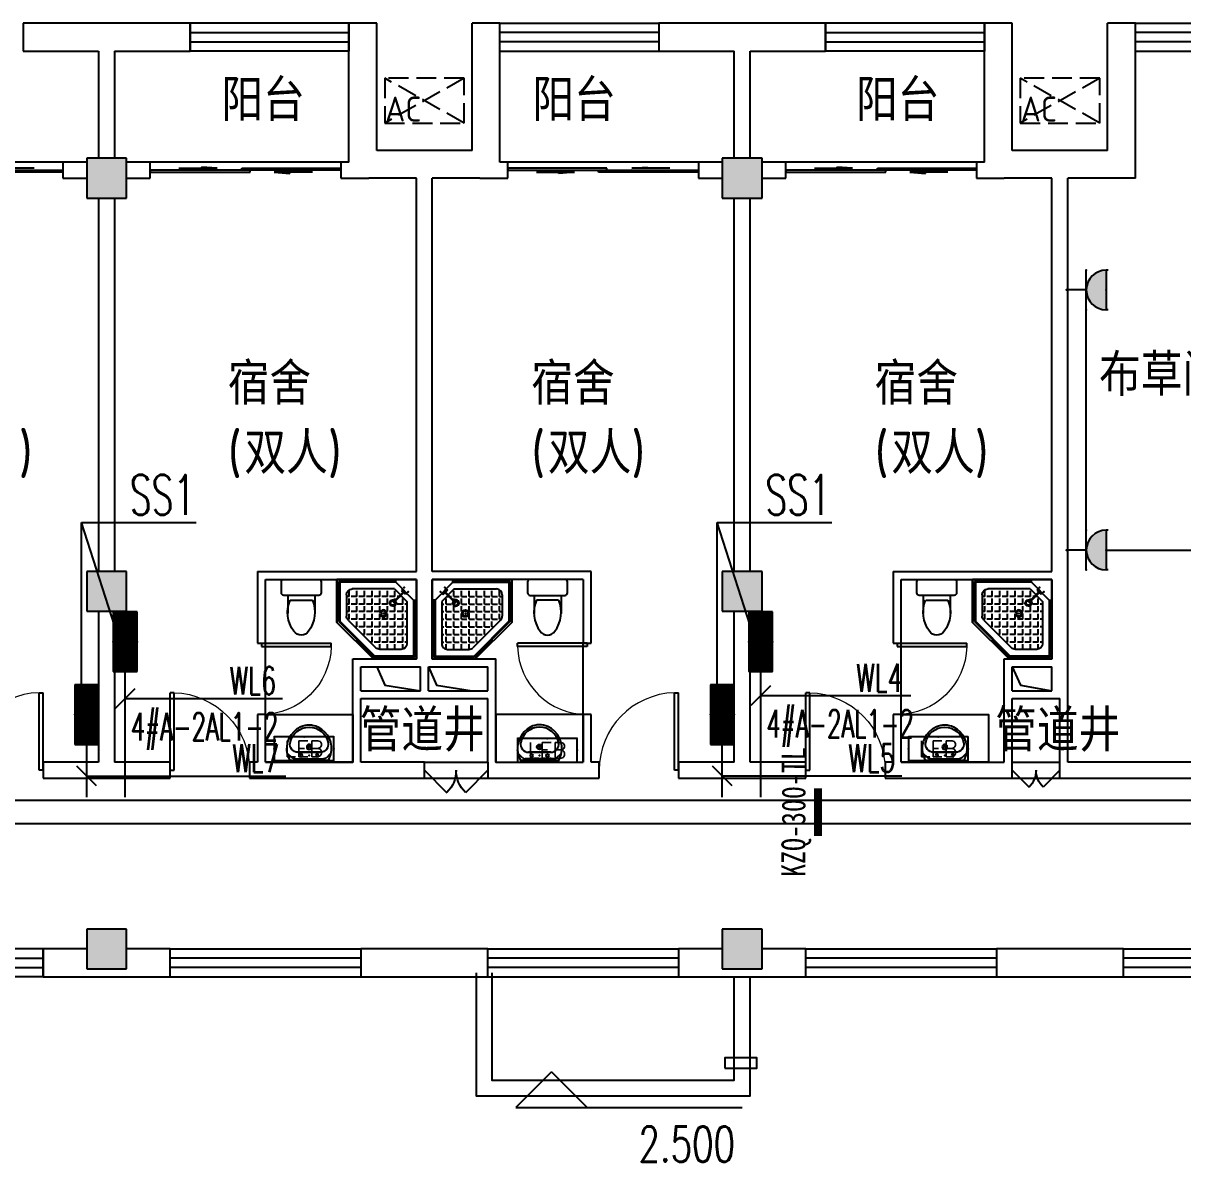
# Model space of a CAD drawing. Extents: x 1725663 to 4653551, y -550461 to 248782.
# Drawn here: x 2135000 to 2149597, y -182199 to -167871 of the extents above; entities that cross this region are included whole.
import ezdxf
from ezdxf.enums import TextEntityAlignment as Align

# ---------------------------------------------------------------- set-up
doc = ezdxf.new("R2010")
doc.units = 0
doc.header["$LTSCALE"] = 1000
doc.linetypes.add('DASH', pattern=[0.35, 0.25, -0.1])
for name, color, linetype in [('0-底图', 7, 'Continuous'), ('CABLETRAY', 4, 'Continuous'), ('CLAYER', 7, 'Continuous'), ('COLUMN', 255, 'Continuous'), ('DIM-照明', 3, 'Continuous'), ('DIM-箱柜', 7, 'Continuous'), ('DIM_ELEV', 3, 'Continuous'), ('DOOR_FIRE', 4, 'Continuous'), ('E2-楼梯、坡道', 52, 'Continuous'), ('EQUIP-插座', 3, 'Continuous'), ('EQUIP-箱柜', 3, 'Continuous'), ('PUB_HATCH', 8, 'Continuous'), ('PUB_TEXT', 7, 'Continuous'), ('TEL_TEXT', 7, 'Continuous'), ('WALL', 2, 'Continuous'), ('WINDOW', 4, 'Continuous'), ('WIRE-照明', 6, 'Continuous'), ('抗震支吊架', 2, 'Continuous'), ('洁具', 213, 'Continuous'), ('空调外机', 211, 'Continuous')]:
    doc.layers.add(name, color=color, linetype=linetype)
doc.styles.add('_TCH_DIM', font='SIMPLEX', dxfattribs={"width": 0.8, "height": 5, "bigfont": 'HZTXT'})
doc.styles.add('_TEL_DIM', font='SIMPLEX', dxfattribs={"width": 0.8, "height": 3.5, "bigfont": 'HZTXT'})
doc.styles.add('kzcad', font='', dxfattribs={"width": 0.8})
doc.styles.get("Standard").update_dxf_attribs({"font": 'geniso.shx', "bigfont": 'hztxt.shx'})
doc.styles.get('kzcad').set_extended_font_data('SimSun')

# ---------------------------------------------------------------- blocks, each defined once
blk = doc.blocks.new('*X490')
at = {"color": 0}
for p, q in [((-250, 32.8), (-82.8, 200)), ((-250, 68.2), (-118.2, 200)), ((-250, 103.6), (-153.6, 200)), ((-250, 138.9), (-188.9, 200)), ((-250, 174.3), (-224.3, 200)), ((-247.5, 0), (-47.5, 200)), ((-212.1, 0), (-12.1, 200)), ((-176.8, 0), (23.2, 200)), ((-141.4, 0), (58.6, 200)), ((-106.1, 0), (93.9, 200)), ((-70.7, 0), (129.3, 200)), ((-35.4, 0), (164.6, 200)), ((0, 0), (200, 200)), ((35.4, 0), (235.4, 200)), ((70.7, 0), (250, 179.3)), ((106.1, 0), (250, 143.9)), ((141.4, 0), (250, 108.6)), ((176.8, 0), (250, 73.2)), ((212.1, 0), (250, 37.9)), ((247.5, 0), (250, 2.5))]:
    blk.add_line(p, q, dxfattribs=at)
blk = doc.blocks.new('$equip$00002943')
for p, q in [((-0.75, 0.6), (-0.75, 0)), ((0.75, 0.6), (-0.75, 0.6)), ((0.75, 0), (0.75, 0.6)), ((-0.75, 0), (0.75, 0))]:
    blk.add_line(p, q)
for points, const_width in [([(-0.75, 0.3), (0.75, 0.3)], 0.6), ([(-0.75, 0.6), (-0.75, 0), (0.75, 0), (0.75, 0.6), (-0.75, 0.6), (-0.75, 0)], 0.02)]:
    blk.add_lwpolyline(points, dxfattribs=dict(const_width=const_width))
for p in [(0, 0.6), (-0.75, 0.3), (0.75, 0.3), (0, 0)]:
    blk.add_point(p)
at = {"xscale": 0.00300000000061118, "yscale": 0.00300000000061118, "zscale": 0.00300000000061118}
blk.add_blockref('*X490', (0, 0), dxfattribs=at)
at = {"color": 7, "style": '_TEL_DIM', "flags": 1}
for tag in ['A', 'REMARK']:
    blk.add_attdef(tag, text='', height=0.00002, dxfattribs=at).set_placement((0, 0), align=Align.MIDDLE_CENTER)
blk = doc.blocks.new('$equip$00001237')
for p, q in [((-0.5, 1.05), (-0.5, 1)), ((-0.5, 1), (0.5, 1)), ((0.5, 1.05), (0.5, 1)), ((0.5, 0.5), (-0.5, 0.5)), ((0, 0.5), (0, 0))]:
    blk.add_line(p, q)
blk.add_arc((0, 1), 0.5, 180, 0)
for p in [(0, 1), (-0.5, 0.5), (0.5, 0.5), (0, 0)]:
    blk.add_point(p)
for points in [[(0.433, 0.75), (-0.433, 0.75), (0.5, 1), (-0.5, 1)], [(0.25, 0.567), (-0.25, 0.567), (0.433, 0.75), (-0.433, 0.75)], [(0, 0.5), (0, 0.5), (0.25, 0.567), (-0.25, 0.567)]]:
    blk.add_solid(points)
at = {"flags": 9}
blk.add_attdef('A', (0, 0), '', height=0.00002, dxfattribs=at)
blk = doc.blocks.new('$equip$00002908')
for p, q in [((0.75, 0.6), (-0.75, 0.6)), ((-0.75, 0.6), (-0.75, 0)), ((0.75, 0), (0.75, 0.6)), ((-0.75, 0), (0.75, 0))]:
    blk.add_line(p, q)
at = {"const_width": 0.04}
blk.add_lwpolyline([(-0.75, 0.6), (-0.75, 0), (0.75, 0), (0.75, 0.6), (-0.75, 0.6), (-0.75, 0)], dxfattribs=at)
for p in [(0, 0.6), (-0.75, 0.3), (0.75, 0.3), (0, 0)]:
    blk.add_point(p)
at = {"color": 7, "style": '_TEL_DIM'}
blk.add_attdef('$TEXT$', text='', height=0.4, dxfattribs=at).set_placement((0, 0.3), align=Align.MIDDLE_CENTER)
at = {"color": 7, "style": '_TEL_DIM', "flags": 1}
for tag in ['A', 'REMARK']:
    blk.add_attdef(tag, text='', height=0.00002, dxfattribs=at).set_placement((0, 0), align=Align.MIDDLE_CENTER)
blk = doc.blocks.new('1F平面-CAD导入_dwg_Drawing4_t3_dwg_$plan$00001613-474159-1F-927810-1F')
at = {"layer": '洁具'}
for p, q in [((-200, 170), (-430, 170)), ((-30, 250), (-170, 250)), ((-260, -140), (-260, 140)), ((-200, -170), (-200, -220)), ((-170, -250), (-30, -250))]:
    blk.add_line(p, q, dxfattribs=at)
for points in [[(-200, 220), (-200, 170), (-200, -170), (-430, -170)], [(0, -220), (0, 220)]]:
    blk.add_lwpolyline(points, dxfattribs=at)
for centre, radius, start, end in [((-413, -227), 398, 67.4505, 126.6381), ((-170, 220), 30, 90, 180), ((-30, 220), 30, 0, 90), ((-590, 0), 110, 123.4509, 236.5491), ((-413, 227), 398, 233.3619, 292.5495), ((-170, -220), 30, 180, 270), ((-30, -220), 30, 270, 0)]:
    blk.add_arc(centre, radius, start, end, dxfattribs=at)
blk = doc.blocks.new('$lvtry$00000169')
at = {"color": 0}
for p, q in [((259, -36), (259, 0)), ((259, -36), (36, -259)), ((276, -120), (120, -276)), ((151, -144), (298, -291)), ((259, -24), (976, -24)), ((259, -36), (964, -36)), ((270, -213), (270, -143)), ((276, -120), (808, -120)), ((366, -213), (366, -143)), ((462, -213), (462, -143)), ((558, -213), (558, -143)), ((655, -213), (655, -143)), ((751, -213), (751, -143)), ((847, -213), (847, -143)), ((964, -36), (976, -24)), ((964, -36), (964, -525)), ((976, -24), (976, -530)), ((36, -259), (0, -259)), ((24, -259), (24, -976)), ((36, -259), (36, -964)), ((120, -276), (120, -808)), ((144, -151), (291, -298)), ((173, -309), (173, -239)), ((183, -213), (205, -213)), ((220, -213), (243, -213)), ((270, -213), (340, -213)), ((270, -263), (270, -239)), ((366, -213), (436, -213)), ((366, -309), (366, -239)), ((462, -213), (532, -213)), ((462, -309), (462, -239)), ((558, -213), (628, -213)), ((558, -309), (558, -239)), ((655, -213), (725, -213)), ((655, -309), (655, -239)), ((751, -213), (821, -213)), ((751, -309), (751, -239)), ((847, -213), (880, -213)), ((847, -309), (847, -239)), ((880, -192), (880, -460)), ((120, -309), (147, -309)), ((120, -405), (147, -405)), ((173, -309), (243, -309)), ((173, -405), (173, -335)), ((173, -405), (243, -405)), ((173, -501), (173, -431)), ((270, -405), (270, -335)), ((270, -405), (340, -405)), ((270, -501), (270, -431)), ((334, -309), (340, -309)), ((366, -309), (436, -309)), ((366, -405), (366, -335)), ((366, -405), (379, -405)), ((366, -501), (366, -431)), ((462, -309), (532, -309)), ((462, -405), (462, -335)), ((462, -405), (532, -405)), ((462, -501), (462, -431)), ((558, -309), (628, -309)), ((558, -405), (558, -335)), ((558, -405), (628, -405)), ((558, -501), (558, -431)), ((655, -309), (725, -309)), ((655, -405), (655, -335)), ((655, -405), (725, -405)), ((655, -501), (655, -431)), ((751, -309), (821, -309)), ((751, -405), (751, -335)), ((751, -405), (821, -405)), ((751, -501), (751, -431)), ((847, -309), (880, -309)), ((847, -405), (847, -335)), ((847, -405), (880, -405)), ((847, -501), (847, -431)), ((120, -501), (147, -501)), ((173, -501), (243, -501)), ((173, -598), (173, -528)), ((270, -501), (340, -501)), ((270, -598), (270, -528)), ((366, -501), (436, -501)), ((366, -598), (366, -528)), ((462, -501), (532, -501)), ((462, -598), (462, -528)), ((859, -511), (511, -859)), ((964, -525), (525, -964)), ((976, -530), (530, -976)), ((558, -501), (628, -501)), ((558, -598), (558, -528)), ((655, -501), (725, -501)), ((655, -598), (655, -528)), ((751, -501), (821, -501)), ((751, -598), (751, -528)), ((847, -501), (867, -501)), ((964, -525), (976, -530)), ((120, -598), (147, -598)), ((120, -694), (147, -694)), ((173, -598), (243, -598)), ((173, -694), (173, -624)), ((173, -694), (243, -694)), ((173, -790), (173, -720)), ((270, -598), (340, -598)), ((270, -694), (270, -624)), ((270, -694), (340, -694)), ((270, -790), (270, -720)), ((366, -598), (436, -598)), ((366, -694), (366, -624)), ((366, -694), (436, -694)), ((366, -790), (366, -720)), ((462, -598), (532, -598)), ((462, -694), (462, -624)), ((462, -694), (532, -694)), ((462, -790), (462, -720)), ((558, -598), (628, -598)), ((558, -694), (558, -624)), ((558, -694), (628, -694)), ((558, -790), (558, -720)), ((655, -598), (725, -598)), ((655, -694), (655, -624)), ((655, -694), (676, -694)), ((751, -598), (773, -598)), ((120, -790), (147, -790)), ((173, -790), (243, -790)), ((173, -878), (173, -816)), ((270, -790), (340, -790)), ((270, -880), (270, -816)), ((366, -790), (436, -790)), ((366, -880), (366, -816)), ((462, -790), (532, -790)), ((462, -880), (462, -816)), ((558, -790), (580, -790)), ((36, -964), (24, -976)), ((24, -976), (530, -976)), ((36, -964), (525, -964)), ((192, -880), (460, -880)), ((525, -964), (530, -976))]:
    blk.add_line(p, q, dxfattribs=at)
blk.add_lwpolyline([(0, 0), (0, -1000), (540, -1000), (1000, -540), (1000, 0)], close=True)
for points in [[(0, 0), (0, -1000)], [(0, 0), (1000, 0)], [(1000, 0), (1000, -540)], [(190, -136), (178, -148), (162, -132), (174, -121)], [(136, -190), (148, -178), (132, -162), (121, -174)], [(1000, -540), (540, -1000)], [(0, -1000), (540, -1000)]]:
    blk.add_lwpolyline(points, close=True, dxfattribs=at)
for radius in [43.8, 31.1]:
    blk.add_circle((416, -428), radius, dxfattribs=at)
for centre, radius, start, end in [((808, -192), 72, 0, 90), ((296, -296), 40.6, 142.583, 128.4197), ((296, -296), 28.6, 145.828, 125.6599), ((808, -460), 72, 315, 0), ((192, -808), 72, 180, 270), ((460, -808), 72, 270, 315)]:
    blk.add_arc(centre, radius, start, end, dxfattribs=at)
for p in [(156, -102, 0), (103, -156, 0), (416, -428, 0)]:
    blk.add_point(p, dxfattribs=at)
blk = doc.blocks.new('$lvtry$00000178')
at = {"color": 0}
for p, q in [((-238, 0), (238, 0)), ((-214, -36), (-272, -91)), ((-180, -23), (180, -23)), ((-142, -105), (140, -105)), ((140, -105), (-142, -105)), ((216, -37), (268, -91))]:
    blk.add_line(p, q, dxfattribs=at)
blk.add_lwpolyline([(-104, -430, 0.224698), (110, -425, 0.348046), (269, -79), (239, 0), (-241, 0), (-271, -79, 0.356844)], format="xyb", close=True, dxfattribs=at)
for centre, radius in [((-100, -65), 16.3), ((1, -172), 31.6), ((100, -65), 16.3)]:
    blk.add_circle(centre, radius, dxfattribs=at)
at = {"color": 0, "lineweight": 13}
blk.add_circle((1, -172), 23, dxfattribs=at)
at = {"color": 0}
for centre, radius, start, end in [((-142, -205), 100, 90, 190.5602), ((-180, -73), 50, 90, 133.181), ((140, -205), 100, 349.4398, 90), ((180, -73), 50, 44.5607, 90), ((-1, -179), 243, 190.5602, 349.4398)]:
    blk.add_arc(centre, radius, start, end, dxfattribs=at)
for p in [(0, -65), (1, -172)]:
    blk.add_point(p, dxfattribs=at)
blk = doc.blocks.new('A$C70365C93')
at = {"layer": '洁具'}
blk.add_lwpolyline([(-1900, 2300), (-1900, 1700), (-800, 1700), (-800, 2300)], close=True, dxfattribs=at)
blk.add_blockref('$lvtry$00000178', (-1350, 2280), dxfattribs=at)
at = {"layer": '洁具', "rotation": 180}
blk.add_blockref('$lvtry$00000169', (0, 0), dxfattribs=at)
at = {"layer": '洁具', "extrusion": (0, 0, -1), "xscale": -1, "zscale": -1, "rotation": 90}
blk.add_blockref('1F平面-CAD导入_dwg_Drawing4_t3_dwg_$plan$00001613-474159-1F-927810-1F', (1450, 0), dxfattribs=at)
blk = doc.blocks.new('A$Cf5a72a1b')
at = {"layer": '空调外机', "linetype": 'DASH'}
for p, q in [((1000, 563), (0, 0)), ((1000, 0), (0, 563))]:
    blk.add_line(p, q, dxfattribs=at)
blk.add_lwpolyline([(1000, 563), (0, 563), (0, 0), (1000, 0)], close=True, dxfattribs=at)
at = {"layer": 'PUB_TEXT'}
blk.add_text('AC', height=315, dxfattribs=at).set_placement((5, 18))
blk = doc.blocks.new('$WINLIB2D$00000001')
at = {"color": 0}
for points in [[(-0.5, 0.5), (-0.5, -0.5)], [(-0.5, 0.5), (0.5, 0.5)], [(0.5, -0.5), (0.5, 0.5)], [(0.5, 0.1667), (-0.5, 0.1667)], [(0.5, -0.1667), (-0.5, -0.1667)], [(-0.5, -0.5), (0.5, -0.5)]]:
    blk.add_lwpolyline(points, dxfattribs=at)
blk = doc.blocks.new('$DorLib2D$00000131')
at = {"color": 0, "linetype": 'Continuous'}
for p, q in [((0.15, 0.125), (0.2319, 0.1973)), ((0.2319, 0.1973), (0.2319, 0.125)), ((-0.5, 0.125), (-0.5, 0)), ((0.0192, 0.125), (-0.5, 0.125)), ((0.0192, 0), (0.0192, 0.125)), ((0.35, 0.125), (0.15, 0.125)), ((-0.5, 0), (0.0192, 0)), ((-0.024, 0), (0.5, 0)), ((-0.024, -0.125), (-0.024, 0)), ((0.5, 0), (0.5, -0.125)), ((-0.35, -0.125), (-0.15, -0.125)), ((-0.2319, -0.1973), (-0.2319, -0.125)), ((-0.15, -0.125), (-0.2319, -0.1973)), ((0.5, -0.125), (-0.024, -0.125))]:
    blk.add_line(p, q, dxfattribs=at)
blk = doc.blocks.new('$DorLib2D$00000116')
at = {"color": 0}
for p, q in [((-0.5, 0), (-0.146, 0.354)), ((0.5, 0), (0.146, 0.354))]:
    blk.add_line(p, q, dxfattribs=at)
for centre, start, end in [((-0.5, 0), 0, 45), ((0.5, 0), 135, 180)]:
    blk.add_arc(centre, 0.5, start, end, dxfattribs=at)
blk = doc.blocks.new('$DorLib2D$00000001')
for p, q in [((0.45, 0.975), (0.5, 0.975)), ((0.45, 0), (0.45, 0.975)), ((0.5, 0), (0.5, 0.975)), ((0.5, 0), (0.45, 0))]:
    blk.add_line(p, q)
at = {"lineweight": 13}
blk.add_arc((0.475, 0), 0.975, 91.4693, 180, dxfattribs=at)
blk = doc.blocks.new('ghgd')
at = {"layer": 'PUB_HATCH'}
for points in [[(1572557, -88437.8), (1572557, -88937.8), (1573057, -88937.8), (1573057, -88437.8)], [(1580557, -88437.8), (1580557, -88937.8), (1581057, -88937.8), (1581057, -88437.8)], [(1572557, -93637.8), (1572557, -94137.8), (1573057, -94137.8), (1573057, -93637.8)], [(1580557, -93637.8), (1580557, -94137.8), (1581057, -94137.8), (1581057, -93637.8)], [(1572557, -98137.8), (1572557, -98637.8), (1573057, -98637.8), (1573057, -98137.8)], [(1580557, -98137.8), (1580557, -98637.8), (1581057, -98637.8), (1581057, -98137.8)]]:
    blk.add_hatch(color=256, dxfattribs=at).paths.add_polyline_path(points)
for points in [[(1576207, -94837.8), (1576310.6, -95068), (1576757, -95137.8)], [(1576857, -94837.8), (1576960.6, -95068), (1577407, -95137.8)], [(1584207, -94837.8), (1584310.6, -95068), (1584707, -95137.8)]]:
    blk.add_lwpolyline(points)
blk.add_lwpolyline([(1580589.2, -99888.3), (1580991.5, -99888.3), (1580991.5, -99756.8), (1580589.2, -99756.8)], close=True)
at = {"layer": 'COLUMN'}
for p, q in [((1572557, -88437.8), (1572557, -88937.8)), ((1573057, -88437.8), (1572557, -88437.8)), ((1573057, -88937.8), (1573057, -88437.8)), ((1580557, -88437.8), (1580557, -88937.8)), ((1581057, -88437.8), (1580557, -88437.8)), ((1581057, -88937.8), (1581057, -88437.8)), ((1572557, -88937.8), (1573057, -88937.8)), ((1580557, -88937.8), (1581057, -88937.8)), ((1572557, -93637.8), (1572557, -94137.8)), ((1573057, -93637.8), (1572557, -93637.8)), ((1573057, -94137.8), (1573057, -93637.8)), ((1580557, -93637.8), (1580557, -94137.8)), ((1581057, -93637.8), (1580557, -93637.8)), ((1581057, -94137.8), (1581057, -93637.8)), ((1572557, -94137.8), (1573057, -94137.8)), ((1580557, -94137.8), (1581057, -94137.8)), ((1572557, -98137.8), (1572557, -98637.8)), ((1573057, -98137.8), (1572557, -98137.8)), ((1573057, -98637.8), (1573057, -98137.8)), ((1580557, -98137.8), (1580557, -98637.8)), ((1581057, -98137.8), (1580557, -98137.8)), ((1581057, -98637.8), (1581057, -98137.8)), ((1572557, -98637.8), (1573057, -98637.8)), ((1580557, -98637.8), (1581057, -98637.8))]:
    blk.add_line(p, q, dxfattribs=at)
at = {"layer": 'DIM_ELEV'}
for p, q in [((1578407, -99933.6), (1577957, -100383.6)), ((1578407, -99933.6), (1578857, -100383.6)), ((1577957, -100383.6), (1580807, -100383.6))]:
    blk.add_line(p, q, dxfattribs=at)
at = {"layer": 'DOOR_FIRE'}
for p, q in [((1576807, -96037.8), (1577607, -96037.8)), ((1584207, -96037.8), (1584807, -96037.8)), ((1576807, -96237.8), (1577607, -96237.8)), ((1584207, -96237.8), (1584807, -96237.8))]:
    blk.add_line(p, q, dxfattribs=at)
at = {"layer": 'E2-楼梯、坡道'}
for points in [[(1577457, -98687.8), (1577457, -100237.8), (1580907, -100237.8), (1580907, -98737.8)], [(1577657, -98687.8), (1577657, -100037.8), (1580707, -100037.8), (1580707, -98737.8)]]:
    blk.add_lwpolyline(points, dxfattribs=at)
at = {"layer": 'WALL'}
for p, q in [((1572807, -86737.8), (1571757, -86737.8)), ((1571757, -86737.8), (1571757, -87087.8)), ((1573857, -86737.8), (1572807, -86737.8)), ((1573857, -87087.8), (1573857, -86737.8)), ((1576207, -86737.8), (1575857, -86737.8)), ((1575857, -86737.8), (1575857, -87087.8)), ((1576207, -88337.8), (1576207, -86737.8)), ((1577407, -88337.8), (1577407, -86737.8)), ((1577757, -86737.8), (1577407, -86737.8)), ((1577757, -87087.8), (1577757, -86737.8)), ((1580807, -86737.8), (1579757, -86737.8)), ((1579757, -86737.8), (1579757, -87087.8)), ((1581857, -86737.8), (1580807, -86737.8)), ((1581857, -87087.8), (1581857, -86737.8)), ((1584207, -86737.8), (1583857, -86737.8)), ((1583857, -86737.8), (1583857, -87087.8)), ((1584207, -88337.8), (1584207, -86737.8)), ((1585757, -86737.8), (1585407, -86737.8)), ((1585407, -88337.8), (1585407, -86737.8)), ((1585757, -87087.8), (1585757, -86737.8)), ((1571757, -87087.8), (1572707, -87087.8)), ((1572707, -87087.8), (1572707, -88437.8)), ((1572907, -87087.8), (1573857, -87087.8)), ((1572907, -87087.8), (1572907, -88437.8)), ((1575857, -88487.8), (1575857, -87087.8)), ((1577757, -88487.8), (1577757, -87087.8)), ((1579757, -87087.8), (1580707, -87087.8)), ((1580707, -88437.8), (1580707, -87087.8)), ((1580907, -87087.8), (1581857, -87087.8)), ((1580907, -88437.8), (1580907, -87087.8)), ((1583857, -88487.8), (1583857, -87087.8)), ((1585757, -88687.8), (1585757, -87087.8)), ((1576807, -88337.8), (1576207, -88337.8)), ((1577407, -88337.8), (1576807, -88337.8)), ((1584807, -88337.8), (1584207, -88337.8)), ((1585407, -88337.8), (1584807, -88337.8)), ((1572557, -88487.8), (1572257, -88487.8)), ((1572257, -88487.8), (1572257, -88687.8)), ((1573357, -88487.8), (1573057, -88487.8)), ((1573357, -88687.8), (1573357, -88487.8)), ((1575857, -88487.8), (1575757, -88487.8)), ((1575757, -88487.8), (1575757, -88687.8)), ((1577857, -88487.8), (1577757, -88487.8)), ((1577857, -88687.8), (1577857, -88487.8)), ((1580557, -88487.8), (1580257, -88487.8)), ((1580257, -88487.8), (1580257, -88687.8)), ((1581357, -88487.8), (1581057, -88487.8)), ((1581357, -88687.8), (1581357, -88487.8)), ((1583857, -88487.8), (1583757, -88487.8)), ((1583757, -88487.8), (1583757, -88687.8)), ((1572257, -88687.8), (1572557, -88687.8)), ((1573057, -88687.8), (1573357, -88687.8)), ((1575757, -88687.8), (1576107, -88687.8)), ((1576707, -88687.8), (1576107, -88687.8)), ((1576707, -93637.8), (1576707, -88687.8)), ((1577507, -88687.8), (1576907, -88687.8)), ((1576907, -93637.8), (1576907, -88687.8)), ((1577507, -88687.8), (1577857, -88687.8)), ((1580257, -88687.8), (1580557, -88687.8)), ((1581057, -88687.8), (1581357, -88687.8)), ((1583757, -88687.8), (1584107, -88687.8)), ((1584707, -88687.8), (1584107, -88687.8)), ((1584707, -93637.8), (1584707, -88687.8)), ((1585757, -88687.8), (1584907, -88687.8)), ((1584907, -93637.8), (1584907, -88687.8)), ((1572707, -88937.8), (1572707, -93637.8)), ((1572907, -88937.8), (1572907, -93637.8)), ((1580707, -93637.8), (1580707, -88937.8)), ((1580907, -93637.8), (1580907, -88937.8)), ((1574707, -93637.8), (1576707, -93637.8)), ((1574707, -93637.8), (1574707, -94537.8)), ((1578907, -93637.8), (1576907, -93637.8)), ((1578907, -94537.8), (1578907, -93637.8)), ((1582707, -93637.8), (1584707, -93637.8)), ((1582707, -93637.8), (1582707, -94537.8)), ((1584907, -94837.8), (1584907, -93637.8)), ((1574807, -93737.8), (1576707, -93737.8)), ((1574807, -94537.8), (1574807, -93737.8)), ((1576707, -94737.8), (1576707, -93737.8)), ((1576907, -94737.8), (1576907, -93737.8)), ((1578807, -93737.8), (1576907, -93737.8)), ((1578807, -93737.8), (1578807, -94537.8)), ((1582807, -93737.8), (1584707, -93737.8)), ((1582807, -94537.8), (1582807, -93737.8)), ((1584707, -94737.8), (1584707, -93737.8)), ((1572707, -94137.8), (1572707, -96037.8)), ((1572907, -94137.8), (1572907, -96037.8)), ((1580707, -96037.8), (1580707, -94137.8)), ((1580907, -96037.8), (1580907, -94137.8)), ((1574707, -94537.8), (1574807, -94537.8)), ((1578807, -94537.8), (1578907, -94537.8)), ((1582707, -94537.8), (1582807, -94537.8)), ((1575907, -94737.8), (1576707, -94737.8)), ((1575907, -95237.8), (1575907, -94737.8)), ((1576007, -94837.8), (1576757, -94837.8)), ((1576007, -95137.8), (1576007, -94837.8)), ((1576757, -95137.8), (1576757, -94837.8)), ((1576857, -94837.8), (1577607, -94837.8)), ((1576857, -95137.8), (1576857, -94837.8)), ((1576907, -94737.8), (1577707, -94737.8)), ((1577607, -95137.8), (1577607, -94837.8)), ((1577707, -95237.8), (1577707, -94737.8)), ((1584107, -94737.8), (1584707, -94737.8)), ((1584107, -95237.8), (1584107, -94737.8)), ((1584207, -94837.8), (1584707, -94837.8)), ((1584207, -95137.8), (1584207, -94837.8)), ((1584707, -95137.8), (1584707, -94837.8)), ((1584907, -95237.8), (1584907, -94837.8)), ((1576007, -95137.8), (1576757, -95137.8)), ((1576857, -95137.8), (1577607, -95137.8)), ((1584207, -95137.8), (1584707, -95137.8)), ((1575907, -96037.8), (1575907, -95237.8)), ((1576007, -95237.8), (1576807, -95237.8)), ((1576007, -96037.8), (1576007, -95237.8)), ((1576807, -95237.8), (1577607, -95237.8)), ((1577607, -96037.8), (1577607, -95237.8)), ((1577707, -96037.8), (1577707, -95237.8)), ((1584107, -96037.8), (1584107, -95237.8)), ((1584207, -95237.8), (1584807, -95237.8)), ((1584207, -96037.8), (1584207, -95237.8)), ((1584807, -96037.8), (1584807, -95237.8)), ((1584907, -96037.8), (1584907, -95237.8)), ((1574807, -95437.8), (1574707, -95437.8)), ((1574707, -95437.8), (1574707, -96037.8)), ((1574807, -96037.8), (1574807, -95437.8)), ((1578907, -95437.8), (1578807, -95437.8)), ((1578807, -95437.8), (1578807, -96037.8)), ((1578907, -96037.8), (1578907, -95437.8)), ((1582807, -95437.8), (1582707, -95437.8)), ((1582707, -95437.8), (1582707, -96037.8)), ((1582807, -96037.8), (1582807, -95437.8)), ((1572707, -96037.8), (1572007, -96037.8)), ((1572007, -96037.8), (1572007, -96237.8)), ((1573607, -96037.8), (1572907, -96037.8)), ((1573607, -96237.8), (1573607, -96037.8)), ((1574707, -96037.8), (1574607, -96037.8)), ((1574607, -96037.8), (1574607, -96237.8)), ((1574807, -96037.8), (1575907, -96037.8)), ((1576807, -96037.8), (1576007, -96037.8)), ((1576807, -96237.8), (1576807, -96037.8)), ((1577607, -96037.8), (1577607, -96237.8)), ((1577707, -96037.8), (1578807, -96037.8)), ((1579007, -96037.8), (1578907, -96037.8)), ((1579007, -96237.8), (1579007, -96037.8)), ((1580707, -96037.8), (1580007, -96037.8)), ((1580007, -96037.8), (1580007, -96237.8)), ((1581607, -96037.8), (1580907, -96037.8)), ((1581607, -96237.8), (1581607, -96037.8)), ((1582707, -96037.8), (1582607, -96037.8)), ((1582607, -96037.8), (1582607, -96237.8)), ((1582807, -96037.8), (1584107, -96037.8)), ((1584207, -96237.8), (1584207, -96037.8)), ((1584807, -96237.8), (1584807, -96037.8)), ((1587457, -96037.8), (1584907, -96037.8)), ((1572007, -96237.8), (1572807, -96237.8)), ((1572807, -96237.8), (1573607, -96237.8)), ((1574607, -96237.8), (1574707, -96237.8)), ((1574707, -96237.8), (1575907, -96237.8)), ((1575907, -96237.8), (1576807, -96237.8)), ((1577607, -96237.8), (1577707, -96237.8)), ((1577707, -96237.8), (1578907, -96237.8)), ((1578907, -96237.8), (1579007, -96237.8)), ((1580007, -96237.8), (1580807, -96237.8)), ((1580807, -96237.8), (1581607, -96237.8)), ((1582607, -96237.8), (1582707, -96237.8)), ((1582707, -96237.8), (1584107, -96237.8)), ((1584107, -96237.8), (1584207, -96237.8)), ((1584807, -96237.8), (1587457, -96237.8)), ((1572557, -98387.8), (1572007, -98387.8)), ((1572007, -98387.8), (1572007, -98737.8)), ((1573607, -98387.8), (1573057, -98387.8)), ((1573607, -98737.8), (1573607, -98387.8)), ((1577607, -98387.8), (1576007, -98387.8)), ((1576007, -98387.8), (1576007, -98737.8)), ((1577607, -98737.8), (1577607, -98387.8)), ((1580557, -98387.8), (1580007, -98387.8)), ((1580007, -98387.8), (1580007, -98737.8)), ((1581607, -98387.8), (1581057, -98387.8)), ((1581607, -98737.8), (1581607, -98387.8)), ((1585607, -98387.8), (1584007, -98387.8)), ((1584007, -98387.8), (1584007, -98737.8)), ((1585607, -98737.8), (1585607, -98387.8)), ((1572007, -98737.8), (1572807, -98737.8)), ((1572807, -98737.8), (1573607, -98737.8)), ((1576007, -98737.8), (1577607, -98737.8)), ((1580007, -98737.8), (1580807, -98737.8)), ((1580807, -98737.8), (1581607, -98737.8)), ((1584007, -98737.8), (1585607, -98737.8))]:
    blk.add_line(p, q, dxfattribs=at)
at = {"layer": 'WINDOW'}
for p, q in [((1572257, -88487.8), (1569857, -88487.8)), ((1575757, -88487.8), (1573357, -88487.8)), ((1580257, -88487.8), (1577857, -88487.8)), ((1583757, -88487.8), (1581357, -88487.8)), ((1574807, -95437.8), (1574807, -94537.8)), ((1578807, -95437.8), (1578807, -94537.8)), ((1582807, -95437.8), (1582807, -94537.8))]:
    blk.add_line(p, q, dxfattribs=at)
for p in [(1576307.5, -87993.9), (1584307.5, -87993.9)]:
    blk.add_blockref('A$Cf5a72a1b', p)
at = {"xscale": -1, "rotation": 180}
for p in [(1576707, -93737.8), (1584707, -93737.8)]:
    blk.add_blockref('A$C70365C93', p, dxfattribs=at)
at = {"rotation": 180}
blk.add_blockref('A$C70365C93', (1576907, -93737.8), dxfattribs=at)
at = {"layer": 'DOOR_FIRE', "zscale": 200}
for p, xscale, yscale in [((1577207, -96137.8), 800, -800), ((1584507, -96137.8), 600, -600)]:
    blk.add_blockref('$DorLib2D$00000116', p, dxfattribs=dict(at, xscale=xscale, yscale=yscale))
at = {"layer": 'WINDOW'}
for name, p, xscale, yscale, zscale, rotation in [('$WINLIB2D$00000001', (1574857, -86912.8), 2000, 350, 2000, 180), ('$WINLIB2D$00000001', (1578757, -86912.8), -2000, 350, -2000, 180), ('$WINLIB2D$00000001', (1582857, -86912.8), 2000, 350, 2000, 180), ('$WINLIB2D$00000001', (1586757, -86912.8), -2000, 350, -2000, 180), ('$DorLib2D$00000131', (1571057, -88587.8), -2400, -200, -2400, 180), ('$DorLib2D$00000131', (1574557, -88587.8), 2400, -200, 2400, 180), ('$DorLib2D$00000131', (1579057, -88587.8), -2400, -200, -2400, 180), ('$DorLib2D$00000131', (1582557, -88587.8), 2400, -200, 2400, 180), ('$DorLib2D$00000001', (1574757, -94987.8), 900, -900, 900, 90), ('$DorLib2D$00000001', (1578857, -94987.8), 900, 900, 900, 90), ('$DorLib2D$00000001', (1582757, -94987.8), 900, -900, 900, 90)]:
    blk.add_blockref(name, p, dxfattribs=dict(at, xscale=xscale, yscale=yscale, zscale=zscale, rotation=rotation))
for name, p, xscale, yscale, zscale in [('$DorLib2D$00000001', (1571507, -96137.8), 1000, 1000, 1000), ('$DorLib2D$00000001', (1574107, -96137.8), -1000, 1000, -1000), ('$DorLib2D$00000001', (1579507, -96137.8), 1000, 1000, 1000), ('$DorLib2D$00000001', (1582107, -96137.8), -1000, 1000, -1000), ('$WINLIB2D$00000001', (1570807, -98562.8), -2400, -350, -2400), ('$WINLIB2D$00000001', (1574807, -98562.8), 2400, -350, 2400), ('$WINLIB2D$00000001', (1578807, -98562.8), 2400, -350, 2400), ('$WINLIB2D$00000001', (1582807, -98562.8), 2400, -350, 2400), ('$WINLIB2D$00000001', (1586807, -98562.8), 2400, -350, 2400)]:
    blk.add_blockref(name, p, dxfattribs=dict(at, xscale=xscale, yscale=yscale, zscale=zscale))
at = {"layer": 'CLAYER'}
for p in [(1575992.3, -95900.8), (1583992.3, -95900.8)]:
    blk.add_text('管道井', height=525, dxfattribs=at).set_placement(p)
at = {"layer": 'PUB_TEXT'}
for s, p in [('阳台', (1574253, -87969.7)), ('阳台', (1578167.5, -87969.7)), ('阳台', (1582240, -87969.7)), ('布草间', (1585299.6, -91426.9)), ('宿舍', (1574331.6, -91537.5)), ('宿舍', (1578152.4, -91537.5)), ('宿舍', (1582474.5, -91537.5)), (')', (1571701.6, -92409.6)), ('(', (1574331.6, -92409.6)), ('双人', (1574541.6, -92409.6)), (')', (1575591.6, -92409.6)), ('(', (1578152.4, -92409.6)), ('双人', (1578362.4, -92409.6)), (')', (1579412.4, -92409.6)), ('(', (1582474.5, -92409.6)), ('双人', (1582684.5, -92409.6)), (')', (1583734.5, -92409.6))]:
    blk.add_text(s, height=525, dxfattribs=at).set_placement(p)
at = {"layer": 'PUB_TEXT', "color": 7, "style": '_TCH_DIM', "width": 0.705882}
blk.add_text('2.500', height=446.25, dxfattribs=at).set_placement((1579502, -101066.1))

msp = doc.modelspace()

# ---------------------------------------------------------------- linework, layer by layer
at = {"layer": 'CABLETRAY'}
for p, q in [((2069691, -177648), (2156280, -177648)), ((2069691, -177648), (2156280, -177648)), ((2156280, -177948), (2069691, -177948)), ((2156280, -177948), (2069691, -177948))]:
    msp.add_line(p, q, dxfattribs=at)
at = {"layer": 'DIM-照明'}
for p, q in [((2136407, -176246), (2136160, -176494)), ((2136407, -176246), (2136160, -176494)), ((2144407, -176209), (2144160, -176457)), ((2144407, -176209), (2144160, -176457)), ((2135924, -177469), (2135676, -177221)), ((2135924, -177469), (2135676, -177221)), ((2143924, -177468), (2143676, -177220)), ((2143924, -177468), (2143676, -177220))]:
    msp.add_line(p, q, dxfattribs=at)
for points in [[(2136284, -176370), (2137512, -176370)], [(2136284, -176370), (2137512, -176370)], [(2137512, -176370), (2138263, -176370)], [(2137512, -176370), (2138263, -176370)], [(2144284, -176333), (2145400, -176333)], [(2144284, -176333), (2145400, -176333)], [(2145400, -176333), (2146172, -176333)], [(2145400, -176333), (2146172, -176333)], [(2135800, -177345), (2137546, -177345)], [(2135800, -177345), (2137546, -177345)], [(2137546, -177345), (2138308, -177345)], [(2137546, -177345), (2138308, -177345)], [(2143800, -177344), (2145301, -177344)], [(2143800, -177344), (2145301, -177344)], [(2145301, -177344), (2146062, -177344)], [(2145301, -177344), (2146062, -177344)]]:
    msp.add_lwpolyline(points, dxfattribs=at)
at = {"layer": 'DIM-箱柜'}
for p, q in [((2135734, -176196), (2135734, -174156)), ((2136150, -175446), (2135734, -174156)), ((2135734, -174156), (2137178, -174156)), ((2135734, -176196), (2135734, -174156)), ((2136150, -175446), (2135734, -174156)), ((2135734, -174156), (2137178, -174156)), ((2143734, -176196), (2143734, -174156)), ((2144150, -175446), (2143734, -174156)), ((2143734, -174156), (2145178, -174156)), ((2143734, -176196), (2143734, -174156)), ((2144150, -175446), (2143734, -174156)), ((2143734, -174156), (2145178, -174156))]:
    msp.add_line(p, q, dxfattribs=at)
at = {"layer": 'WIRE-照明'}
for p, q in [((2148382, -174251), (2148382, -171478)), ((2148632, -174501), (2151432, -174501)), ((2136284, -177610), (2136284, -176029)), ((2144284, -177610), (2144284, -176029)), ((2135800, -177610), (2135800, -176946)), ((2143800, -177610), (2143800, -176946))]:
    msp.add_line(p, q, dxfattribs=at)
at = {"layer": '抗震支吊架', "color": 2, "const_width": 100}
msp.add_lwpolyline([(2145006, -178098), (2145006, -177498)], dxfattribs=at)

# ---------------------------------------------------------------- block references
at = {"layer": '0-底图'}
msp.add_blockref('ghgd', (563243, -81133), dxfattribs=at)
at = {"layer": 'EQUIP-插座', "xscale": 500, "yscale": 500, "zscale": 500, "rotation": 270}
for p in [(2148132, -171228), (2148132, -174501)]:
    msp.add_blockref('$equip$00001237', p, dxfattribs=at)
at = {"layer": 'EQUIP-箱柜', "xscale": 500, "yscale": 500, "zscale": 500}
for p, rotation in [((2136134, -175654), 270), ((2144134, -175654), 270), ((2135950, -176571), 90), ((2143950, -176571), 90)]:
    msp.add_blockref('$equip$00002943', p, dxfattribs=dict(at, rotation=rotation))
for p in [(2138535, -177151), (2141597, -177171), (2146518, -177151)]:
    msp.add_blockref('$equip$00002908', p, dxfattribs=at).add_auto_attribs({'$TEXT$': 'LEB'})

# ---------------------------------------------------------------- texts
at = {"layer": 'DIM-照明', "color": 7, "style": '_TEL_DIM', "width": 0.64}
for s, p in [('WL6', (2137600, -176320)), ('WL6', (2137600, -176320)), ('WL4', (2145487, -176283)), ('WL4', (2145487, -176283)), ('WL7', (2137634, -177295)), ('WL7', (2137634, -177295)), ('WL5', (2145388, -177294)), ('WL5', (2145388, -177294))]:
    msp.add_text(s, height=350, dxfattribs=at).set_placement(p)
at = {"layer": 'DIM-箱柜', "color": 7, "style": '_TEL_DIM', "width": 0.64}
for p in [(2136342, -174056), (2136342, -174056), (2144342, -174056), (2144342, -174056)]:
    msp.add_text('SS1', height=500, dxfattribs=at).set_placement(p)
at = {"layer": 'TEL_TEXT', "style": '_TEL_DIM', "width": 0.6}
for p in [(2144355, -176861), (2136355, -176898)]:
    msp.add_text('4#A-2AL1-2', height=350, dxfattribs=at).set_placement(p)
at = {"layer": '抗震支吊架', "color": 2, "style": 'kzcad', "width": 0.8}
msp.add_text('KZQ-300-TL', height=300, rotation=89.8854, dxfattribs=at).set_placement((2144846, -177798), align=Align.CENTER)

doc.saveas('drawing.dxf')
